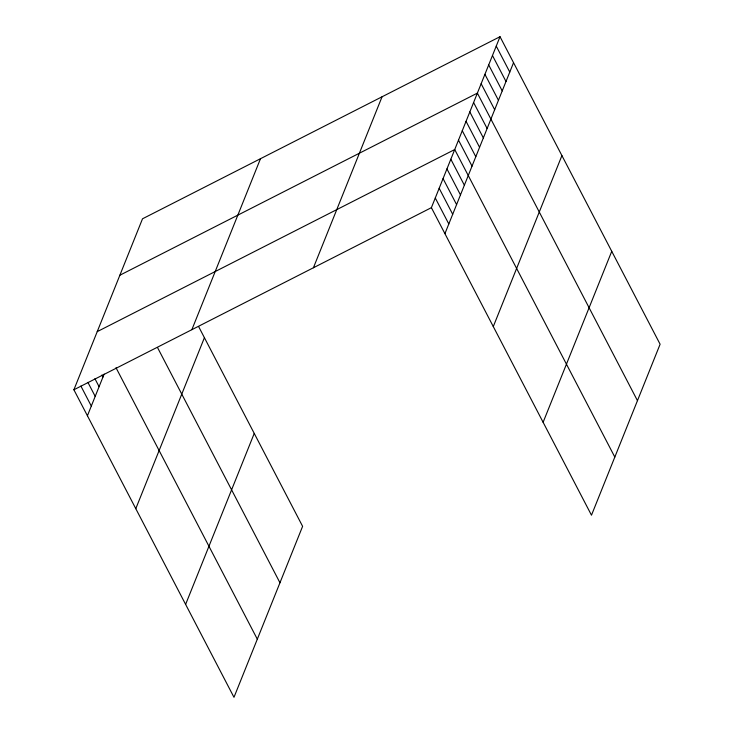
<?xml version="1.0" encoding="UTF-8"?>
<svg xmlns="http://www.w3.org/2000/svg" width="734" height="734" viewBox="0 0 734 734"><rect width="100%" height="100%" fill="white"/><g stroke="black" fill="none" stroke-linecap="round" stroke-linejoin="round"><path stroke-width="1.1" d="M198.63 326.584L302.61 526.333L233.981 697.3L73.895 389.772L142.515 218.796L500.019 36.7L660.105 344.228L591.485 515.204L431.39 207.667L500.019 36.7M87.419 415.756L104.145 374.101M191.868 329.676L260.487 158.709M135.79 508.671L204.41 337.695M313.418 267.763L382.047 96.796M185.619 604.394L254.239 433.418M444.923 233.66L513.543 62.684M493.285 326.566L561.914 155.599M543.114 422.289L611.743 251.322M119.871 275.222L477.375 93.117L637.461 400.654M97.227 331.64L454.722 149.543L614.817 457.071M73.895 389.772L431.39 207.667M496.248 46.104L509.772 72.088M492.468 55.509L506.001 81.492M488.697 64.913L502.221 90.897M484.917 74.317L498.45 100.301M481.146 83.713L494.679 109.705M473.595 102.521L487.128 128.514M469.824 111.926L483.348 137.919M466.053 121.33L479.577 147.323M462.273 130.735L475.806 156.718M458.502 140.139L472.026 166.123M450.841 159.232L464.365 185.216M446.951 168.921L460.475 194.905M443.061 178.61L456.585 204.593M439.171 188.299L452.704 214.282M435.28 197.987L448.813 223.971M157.581 347.659L279.957 582.75M116.009 367.725L257.313 639.167M101.934 375.01L102.98 377.01M94.925 378.698L99.09 386.69M87.915 382.386L95.2 396.378M80.905 386.084L91.31 406.067"/></g></svg>
